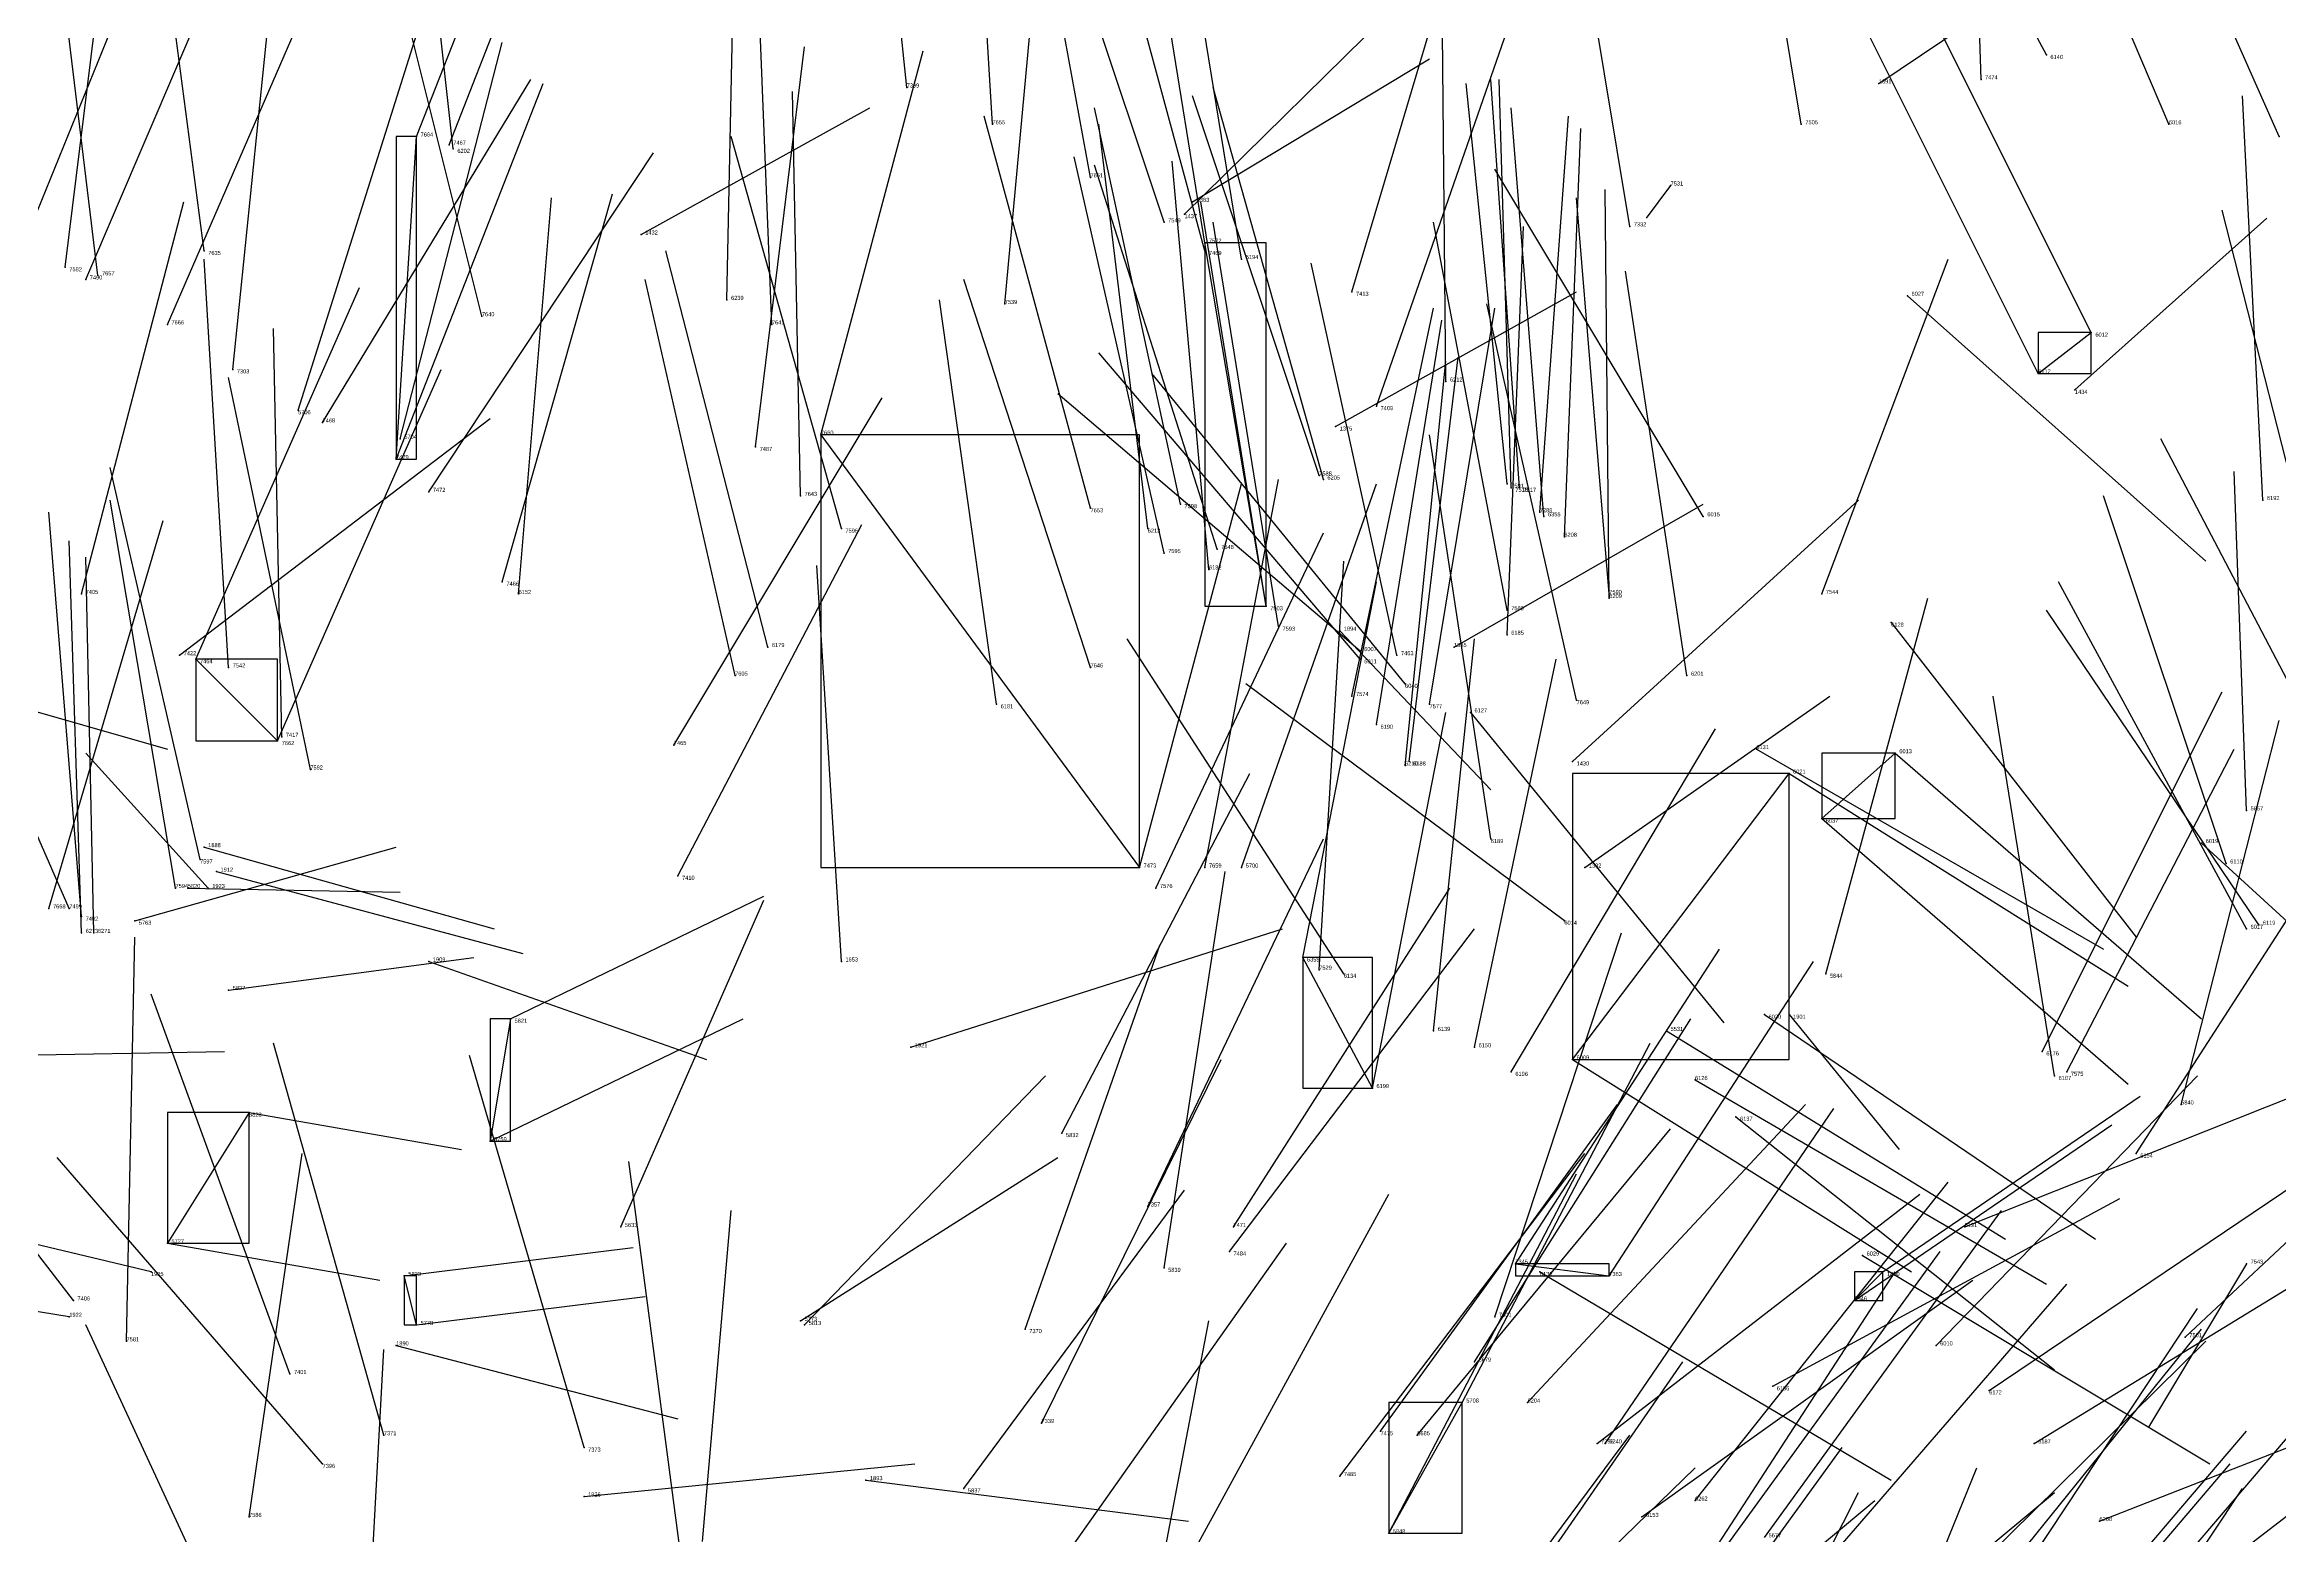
# Model space of a CAD drawing. Extents: x 59.1 to 70.8, y 600.3 to 605.1.
# Drawn here: x 66.306 to 66.853, y 604.519 to 604.883 of the extents above; entities that cross this region are included whole.
import ezdxf

# ---------------------------------------------------------------- set-up
doc = ezdxf.new("R2010")
doc.units = 0
for name, color, linetype in [('Clients', 3, 'CONTINUOUS'), ('Facilities', 3, 'CONTINUOUS'), ('Facilities_lines', 3, 'CONTINUOUS'), ('Min_max_boxes', 1, 'CONTINUOUS'), ('Normals', 1, 'CONTINUOUS'), ('Source_points', 5, 'CONTINUOUS'), ('Text', 3, 'CONTINUOUS')]:
    doc.layers.add(name, color=color, linetype=linetype)

msp = doc.modelspace()

# ---------------------------------------------------------------- linework, layer by layer
at = {"layer": 'Clients', "color": 5}
for p in [(66.397, 604.861, 459.694), (66.59, 604.835, 458.478), (66.807, 604.813, 457.676), (66.363, 604.713, 459.642), (66.733, 604.705, 457.818), (66.741, 604.694, 457.889), (66.574, 604.682, 459.552), (66.614, 604.66, 457.09), (66.415, 604.615, 453.654), (66.336, 604.59, 453.738), (66.394, 604.582, 453.677), (66.689, 604.582, 461.956), (66.749, 604.576, 451.468), (66.653, 604.551, 453.489)]:
    msp.add_point(p, dxfattribs=at)
at = {"layer": 'Facilities', "color": 3}
for p in [(66.796, 604.881, 457.869), (66.517, 604.873, 460.663), (66.755, 604.874, 451.368), (66.78, 604.875, 459.036), (66.538, 604.864, 459.348), (66.736, 604.864, 458.919), (66.826, 604.864, 457.723), (66.405, 604.859, 459.615), (66.406, 604.858, 457.294), (66.853, 604.861, 457.683), (66.562, 604.851, 459.279), (66.587, 604.845, 451.463), (66.704, 604.849, 462.872), (66.58, 604.84, 458.878), (66.585, 604.842, 451.929), (66.452, 604.837, 451.532), (66.694, 604.839, 458.846), (66.311, 604.829, 462.297), (66.345, 604.833, 459.241), (66.59, 604.833, 459.048), (66.599, 604.831, 458.405), (66.316, 604.826, 459.851), (66.319, 604.827, 459.291), (66.626, 604.823, 460.327), (66.473, 604.821, 457.242), (66.541, 604.82, 462.613), (66.762, 604.822, 457.715), (66.336, 604.815, 459.778), (66.413, 604.817, 459.184), (66.484, 604.815, 459.408), (66.352, 604.804, 462.236), (66.794, 604.803, 457.647), (66.649, 604.801, 458.264), (66.803, 604.799, 451.655), (66.368, 604.794, 454.275), (66.374, 604.791, 459.864), (66.632, 604.795, 460.306), (66.393, 604.787, 454.329), (66.48, 604.785, 459.526), (66.496, 604.788, 459.514), (66.622, 604.79, 451.461), (66.392, 604.782, 459.669), (66.4, 604.774, 459.815), (66.618, 604.778, 458.905), (66.619, 604.777, 458.116), (66.664, 604.776, 458.729), (66.665, 604.775, 458.583), (66.667, 604.775, 458.509), (66.491, 604.773, 459.445), (66.562, 604.77, 459.117), (66.584, 604.771, 458.677), (66.672, 604.769, 458.801), (66.849, 604.772, 458.069), (66.501, 604.765, 458.696), (66.576, 604.765, 458.395), (66.673, 604.768, 458.431), (66.678, 604.763, 458.354), (66.712, 604.768, 457.969), (66.58, 604.759, 458.56), (66.593, 604.76, 459.042), (66.418, 604.752, 459.579), (66.591, 604.755, 458.161), (66.315, 604.749, 460.109), (66.422, 604.749, 457.437), (66.689, 604.749, 458.859), (66.689, 604.748, 458.277), (66.741, 604.749, 462.588), (66.605, 604.746, 458.482), (66.608, 604.741, 458.517), (66.664, 604.745, 458.933), (66.758, 604.742, 457.59), (66.483, 604.736, 458.303), (66.623, 604.74, 449.195), (66.651, 604.736, 451.434), (66.664, 604.739, 458.343), (66.339, 604.734, 460.038), (66.343, 604.733, 459.71), (66.351, 604.731, 462.609), (66.562, 604.731, 459.134), (66.628, 604.735, 457.861), (66.628, 604.733, 457.941), (66.637, 604.734, 459.031), (66.475, 604.729, 458.755), (66.639, 604.727, 457.784), (66.708, 604.729, 458.123), (66.539, 604.722, 458.237), (66.626, 604.724, 462.088), (66.645, 604.722, 462.101), (66.655, 604.72, 457.711), (66.681, 604.723, 459.095), (66.364, 604.714, 460.099), (66.632, 604.717, 458.359), (66.46, 604.712, 459.964), (66.725, 604.711, 457.749), (66.759, 604.71, 457.887), (66.371, 604.706, 458.818), (66.639, 604.707, 458.282), (66.64, 604.708, 458.428), (66.68, 604.708, 451.801), (66.845, 604.696, 453.917), (66.345, 604.687, 449.159), (66.66, 604.689, 458.127), (66.834, 604.688, 457.68), (66.344, 604.684, 458.795), (66.348, 604.681, 449.1), (66.59, 604.682, 459.481), (66.599, 604.682, 454.266), (66.683, 604.682, 451.444), (66.84, 604.683, 457.536), (66.338, 604.677, 458.861), (66.341, 604.677, 453.759), (66.346, 604.677, 448.195), (66.461, 604.68, 460.021), (66.578, 604.677, 462.013), (66.307, 604.672, 459.765), (66.312, 604.672, 458.469), (66.315, 604.67, 460.174), (66.315, 604.666, 456.922), (66.318, 604.666, 456.967), (66.328, 604.669, 453.675), (66.678, 604.669, 457.972), (66.845, 604.667, 457.74), (66.848, 604.668, 457.679), (66.4, 604.659, 449.152), (66.501, 604.659, 452.804), (66.618, 604.657, 458.526), (66.624, 604.656, 457.645), (66.742, 604.656, 453.908), (66.351, 604.652, 453.709), (66.42, 604.645, 453.645), (66.727, 604.646, 457.916), (66.733, 604.646, 449.17), (66.518, 604.638, 448.551), (66.646, 604.642, 457.417), (66.656, 604.638, 457.341), (66.703, 604.642, 457.814), (66.795, 604.637, 457.285), (66.665, 604.632, 457.268), (66.68, 604.635, 457.84), (66.801, 604.632, 462.238), (66.631, 604.628, 457.097), (66.71, 604.63, 457.738), (66.798, 604.631, 457.57), (66.356, 604.622, 453.755), (66.72, 604.621, 457.662), (66.829, 604.624, 453.914), (66.555, 604.617, 453.558), (66.818, 604.612, 457.49), (66.576, 604.599, 461.682), (66.447, 604.594, 454.865), (66.597, 604.594, 459.907), (66.776, 604.594, 457.102), (66.596, 604.588, 459.752), (66.332, 604.583, 448.226), (66.58, 604.584, 453.554), (66.666, 604.585, 461.951), (66.672, 604.583, 457.607), (66.751, 604.587, 457.504), (66.756, 604.583, 451.469), (66.845, 604.585, 462.682), (66.312, 604.572, 448.299), (66.313, 604.576, 460.499), (66.661, 604.572, 458.521), (66.326, 604.566, 462.292), (66.397, 604.57, 453.675), (66.491, 604.571, 453.6), (66.492, 604.57, 453.663), (66.546, 604.569, 461.425), (66.83, 604.567, 458.952), (66.392, 604.565, 449.162), (66.656, 604.561, 453.437), (66.769, 604.565, 457.425), (66.366, 604.558, 460.969), (66.729, 604.555, 457.484), (66.669, 604.551, 457.04), (66.782, 604.554, 457.277), (66.55, 604.546, 461.582), (66.633, 604.544, 459.668), (66.389, 604.543, 461.068), (66.438, 604.54, 461.022), (66.642, 604.543, 453.403), (66.686, 604.541, 458.563), (66.688, 604.541, 456.89), (66.793, 604.541, 457.129), (66.374, 604.536, 460.773), (66.623, 604.533, 459.743), (66.438, 604.528, 448.378), (66.507, 604.532, 449.052), (66.531, 604.53, 453.653), (66.356, 604.523, 462.271), (66.697, 604.523, 457.297), (66.71, 604.527, 456.821), (66.635, 604.519, 453.513), (66.809, 604.522, 456.977)]:
    msp.add_point(p, dxfattribs=at)
at = {"layer": 'Facilities_lines', "color": 3}
for p, q in [((66.392, 604.782, 459.669), (66.397, 604.861, 459.694)), ((66.605, 604.746, 458.482), (66.59, 604.835, 458.478)), ((66.794, 604.803, 457.647), (66.807, 604.813, 457.676)), ((66.496, 604.788, 459.514), (66.574, 604.682, 459.552)), ((66.343, 604.733, 459.71), (66.363, 604.713, 459.642)), ((66.759, 604.71, 457.887), (66.741, 604.694, 457.889)), ((66.68, 604.635, 457.84), (66.733, 604.705, 457.818)), ((66.631, 604.628, 457.097), (66.614, 604.66, 457.09)), ((66.42, 604.645, 453.645), (66.415, 604.615, 453.654)), ((66.356, 604.622, 453.755), (66.336, 604.59, 453.738)), ((66.666, 604.585, 461.951), (66.689, 604.582, 461.956)), ((66.756, 604.583, 451.469), (66.749, 604.576, 451.468)), ((66.397, 604.57, 453.675), (66.394, 604.582, 453.677)), ((66.635, 604.519, 453.513), (66.653, 604.551, 453.489))]:
    msp.add_line(p, q, dxfattribs=at)
at = {"layer": 'Min_max_boxes', "color": 1}
for p, q in [((66.397, 604.861, 459.669), (66.392, 604.861, 459.669)), ((66.392, 604.861, 459.669), (66.392, 604.782, 459.669)), ((66.397, 604.861, 459.694), (66.392, 604.861, 459.694)), ((66.392, 604.861, 459.694), (66.392, 604.782, 459.694)), ((66.392, 604.861, 459.669), (66.392, 604.861, 459.694)), ((66.397, 604.782, 459.669), (66.397, 604.861, 459.669)), ((66.397, 604.782, 459.694), (66.397, 604.861, 459.694)), ((66.397, 604.861, 459.669), (66.397, 604.861, 459.694)), ((66.605, 604.835, 458.478), (66.59, 604.835, 458.478)), ((66.59, 604.835, 458.478), (66.59, 604.746, 458.478)), ((66.605, 604.835, 458.482), (66.59, 604.835, 458.482)), ((66.59, 604.835, 458.482), (66.59, 604.746, 458.482)), ((66.59, 604.835, 458.478), (66.59, 604.835, 458.482)), ((66.605, 604.746, 458.478), (66.605, 604.835, 458.478)), ((66.605, 604.746, 458.482), (66.605, 604.835, 458.482)), ((66.605, 604.835, 458.478), (66.605, 604.835, 458.482)), ((66.807, 604.813, 457.647), (66.794, 604.813, 457.647)), ((66.794, 604.813, 457.647), (66.794, 604.803, 457.647)), ((66.807, 604.813, 457.676), (66.794, 604.813, 457.676)), ((66.794, 604.813, 457.676), (66.794, 604.803, 457.676)), ((66.794, 604.813, 457.647), (66.794, 604.813, 457.676)), ((66.807, 604.803, 457.647), (66.807, 604.813, 457.647)), ((66.807, 604.803, 457.676), (66.807, 604.813, 457.676)), ((66.807, 604.813, 457.647), (66.807, 604.813, 457.676)), ((66.794, 604.803, 457.647), (66.807, 604.803, 457.647)), ((66.794, 604.803, 457.676), (66.807, 604.803, 457.676)), ((66.794, 604.803, 457.647), (66.794, 604.803, 457.676)), ((66.807, 604.803, 457.647), (66.807, 604.803, 457.676)), ((66.574, 604.788, 459.514), (66.496, 604.788, 459.514)), ((66.496, 604.788, 459.514), (66.496, 604.682, 459.514)), ((66.574, 604.788, 459.552), (66.496, 604.788, 459.552)), ((66.496, 604.788, 459.552), (66.496, 604.682, 459.552)), ((66.496, 604.788, 459.514), (66.496, 604.788, 459.552)), ((66.574, 604.682, 459.514), (66.574, 604.788, 459.514)), ((66.574, 604.682, 459.552), (66.574, 604.788, 459.552)), ((66.574, 604.788, 459.514), (66.574, 604.788, 459.552)), ((66.392, 604.782, 459.669), (66.397, 604.782, 459.669)), ((66.392, 604.782, 459.694), (66.397, 604.782, 459.694)), ((66.392, 604.782, 459.669), (66.392, 604.782, 459.694)), ((66.397, 604.782, 459.669), (66.397, 604.782, 459.694)), ((66.59, 604.746, 458.478), (66.605, 604.746, 458.478)), ((66.59, 604.746, 458.482), (66.605, 604.746, 458.482)), ((66.59, 604.746, 458.478), (66.59, 604.746, 458.482)), ((66.605, 604.746, 458.478), (66.605, 604.746, 458.482)), ((66.363, 604.733, 459.642), (66.343, 604.733, 459.642)), ((66.343, 604.733, 459.642), (66.343, 604.713, 459.642)), ((66.363, 604.733, 459.71), (66.343, 604.733, 459.71)), ((66.343, 604.733, 459.71), (66.343, 604.713, 459.71)), ((66.343, 604.733, 459.642), (66.343, 604.733, 459.71)), ((66.363, 604.713, 459.642), (66.363, 604.733, 459.642)), ((66.363, 604.713, 459.71), (66.363, 604.733, 459.71)), ((66.363, 604.733, 459.642), (66.363, 604.733, 459.71)), ((66.343, 604.713, 459.642), (66.363, 604.713, 459.642)), ((66.343, 604.713, 459.71), (66.363, 604.713, 459.71)), ((66.343, 604.713, 459.642), (66.343, 604.713, 459.71)), ((66.363, 604.713, 459.642), (66.363, 604.713, 459.71)), ((66.759, 604.71, 457.887), (66.741, 604.71, 457.887)), ((66.741, 604.71, 457.887), (66.741, 604.694, 457.887)), ((66.759, 604.71, 457.889), (66.741, 604.71, 457.889)), ((66.741, 604.71, 457.889), (66.741, 604.694, 457.889)), ((66.741, 604.71, 457.887), (66.741, 604.71, 457.889)), ((66.759, 604.694, 457.887), (66.759, 604.71, 457.887)), ((66.759, 604.694, 457.889), (66.759, 604.71, 457.889)), ((66.759, 604.71, 457.887), (66.759, 604.71, 457.889)), ((66.733, 604.705, 457.818), (66.68, 604.705, 457.818)), ((66.68, 604.705, 457.818), (66.68, 604.635, 457.818)), ((66.733, 604.705, 457.84), (66.68, 604.705, 457.84)), ((66.68, 604.705, 457.84), (66.68, 604.635, 457.84)), ((66.68, 604.705, 457.818), (66.68, 604.705, 457.84)), ((66.733, 604.635, 457.818), (66.733, 604.705, 457.818)), ((66.733, 604.635, 457.84), (66.733, 604.705, 457.84)), ((66.733, 604.705, 457.818), (66.733, 604.705, 457.84)), ((66.741, 604.694, 457.887), (66.759, 604.694, 457.887)), ((66.741, 604.694, 457.889), (66.759, 604.694, 457.889)), ((66.741, 604.694, 457.887), (66.741, 604.694, 457.889)), ((66.759, 604.694, 457.887), (66.759, 604.694, 457.889)), ((66.496, 604.682, 459.514), (66.574, 604.682, 459.514)), ((66.496, 604.682, 459.552), (66.574, 604.682, 459.552)), ((66.496, 604.682, 459.514), (66.496, 604.682, 459.552)), ((66.574, 604.682, 459.514), (66.574, 604.682, 459.552)), ((66.631, 604.66, 457.09), (66.614, 604.66, 457.09)), ((66.614, 604.66, 457.09), (66.614, 604.628, 457.09)), ((66.631, 604.66, 457.097), (66.614, 604.66, 457.097)), ((66.614, 604.66, 457.097), (66.614, 604.628, 457.097)), ((66.614, 604.66, 457.09), (66.614, 604.66, 457.097)), ((66.631, 604.628, 457.09), (66.631, 604.66, 457.09)), ((66.631, 604.628, 457.097), (66.631, 604.66, 457.097)), ((66.631, 604.66, 457.09), (66.631, 604.66, 457.097)), ((66.42, 604.645, 453.645), (66.415, 604.645, 453.645)), ((66.415, 604.645, 453.645), (66.415, 604.615, 453.645)), ((66.42, 604.645, 453.654), (66.415, 604.645, 453.654)), ((66.415, 604.645, 453.654), (66.415, 604.615, 453.654)), ((66.415, 604.645, 453.645), (66.415, 604.645, 453.654)), ((66.42, 604.615, 453.645), (66.42, 604.645, 453.645)), ((66.42, 604.615, 453.654), (66.42, 604.645, 453.654)), ((66.42, 604.645, 453.645), (66.42, 604.645, 453.654)), ((66.68, 604.635, 457.818), (66.733, 604.635, 457.818)), ((66.68, 604.635, 457.84), (66.733, 604.635, 457.84)), ((66.68, 604.635, 457.818), (66.68, 604.635, 457.84)), ((66.733, 604.635, 457.818), (66.733, 604.635, 457.84)), ((66.614, 604.628, 457.09), (66.631, 604.628, 457.09)), ((66.614, 604.628, 457.097), (66.631, 604.628, 457.097)), ((66.614, 604.628, 457.09), (66.614, 604.628, 457.097)), ((66.631, 604.628, 457.09), (66.631, 604.628, 457.097)), ((66.356, 604.622, 453.738), (66.336, 604.622, 453.738)), ((66.336, 604.622, 453.738), (66.336, 604.59, 453.738)), ((66.356, 604.622, 453.755), (66.336, 604.622, 453.755)), ((66.336, 604.622, 453.755), (66.336, 604.59, 453.755)), ((66.336, 604.622, 453.738), (66.336, 604.622, 453.755)), ((66.356, 604.59, 453.738), (66.356, 604.622, 453.738)), ((66.356, 604.59, 453.755), (66.356, 604.622, 453.755)), ((66.356, 604.622, 453.738), (66.356, 604.622, 453.755)), ((66.415, 604.615, 453.645), (66.42, 604.615, 453.645)), ((66.415, 604.615, 453.654), (66.42, 604.615, 453.654)), ((66.415, 604.615, 453.645), (66.415, 604.615, 453.654)), ((66.42, 604.615, 453.645), (66.42, 604.615, 453.654)), ((66.336, 604.59, 453.738), (66.356, 604.59, 453.738)), ((66.336, 604.59, 453.755), (66.356, 604.59, 453.755)), ((66.336, 604.59, 453.738), (66.336, 604.59, 453.755)), ((66.356, 604.59, 453.738), (66.356, 604.59, 453.755)), ((66.689, 604.585, 461.951), (66.666, 604.585, 461.951)), ((66.666, 604.585, 461.951), (66.666, 604.582, 461.951)), ((66.689, 604.585, 461.956), (66.666, 604.585, 461.956)), ((66.666, 604.585, 461.956), (66.666, 604.582, 461.956)), ((66.666, 604.585, 461.951), (66.666, 604.585, 461.956)), ((66.689, 604.582, 461.951), (66.689, 604.585, 461.951)), ((66.689, 604.582, 461.956), (66.689, 604.585, 461.956)), ((66.689, 604.585, 461.951), (66.689, 604.585, 461.956)), ((66.756, 604.583, 451.468), (66.749, 604.583, 451.468)), ((66.749, 604.583, 451.468), (66.749, 604.576, 451.468)), ((66.756, 604.583, 451.469), (66.749, 604.583, 451.469)), ((66.749, 604.583, 451.469), (66.749, 604.576, 451.469)), ((66.749, 604.583, 451.468), (66.749, 604.583, 451.469)), ((66.756, 604.576, 451.468), (66.756, 604.583, 451.468)), ((66.756, 604.576, 451.469), (66.756, 604.583, 451.469)), ((66.756, 604.583, 451.468), (66.756, 604.583, 451.469)), ((66.397, 604.582, 453.675), (66.394, 604.582, 453.675)), ((66.394, 604.582, 453.675), (66.394, 604.57, 453.675)), ((66.397, 604.582, 453.677), (66.394, 604.582, 453.677)), ((66.394, 604.582, 453.677), (66.394, 604.57, 453.677)), ((66.394, 604.582, 453.675), (66.394, 604.582, 453.677)), ((66.397, 604.57, 453.675), (66.397, 604.582, 453.675)), ((66.397, 604.57, 453.677), (66.397, 604.582, 453.677)), ((66.397, 604.582, 453.675), (66.397, 604.582, 453.677)), ((66.666, 604.582, 461.951), (66.689, 604.582, 461.951)), ((66.666, 604.582, 461.956), (66.689, 604.582, 461.956)), ((66.666, 604.582, 461.951), (66.666, 604.582, 461.956)), ((66.689, 604.582, 461.951), (66.689, 604.582, 461.956)), ((66.749, 604.576, 451.468), (66.756, 604.576, 451.468)), ((66.749, 604.576, 451.469), (66.756, 604.576, 451.469)), ((66.749, 604.576, 451.468), (66.749, 604.576, 451.469)), ((66.756, 604.576, 451.468), (66.756, 604.576, 451.469)), ((66.394, 604.57, 453.675), (66.397, 604.57, 453.675)), ((66.394, 604.57, 453.677), (66.397, 604.57, 453.677)), ((66.394, 604.57, 453.675), (66.394, 604.57, 453.677)), ((66.397, 604.57, 453.675), (66.397, 604.57, 453.677)), ((66.653, 604.551, 453.489), (66.635, 604.551, 453.489)), ((66.635, 604.551, 453.489), (66.635, 604.519, 453.489)), ((66.653, 604.551, 453.513), (66.635, 604.551, 453.513)), ((66.635, 604.551, 453.513), (66.635, 604.519, 453.513)), ((66.635, 604.551, 453.489), (66.635, 604.551, 453.513)), ((66.653, 604.519, 453.489), (66.653, 604.551, 453.489)), ((66.653, 604.519, 453.513), (66.653, 604.551, 453.513)), ((66.653, 604.551, 453.489), (66.653, 604.551, 453.513)), ((66.635, 604.519, 453.489), (66.653, 604.519, 453.489)), ((66.635, 604.519, 453.513), (66.653, 604.519, 453.513)), ((66.635, 604.519, 453.489), (66.635, 604.519, 453.513)), ((66.653, 604.519, 453.489), (66.653, 604.519, 453.513))]:
    msp.add_line(p, q, dxfattribs=at)
at = {"layer": 'Normals', "color": 1}
for p, q in [((66.517, 604.873, 460.663), (66.507, 604.972, 460.67)), ((66.78, 604.875, 459.036), (66.777, 604.974, 459.023)), ((66.796, 604.881, 457.869), (66.749, 604.969, 457.862)), ((66.538, 604.864, 459.348), (66.532, 604.963, 459.362)), ((66.736, 604.864, 458.919), (66.72, 604.961, 458.899)), ((66.406, 604.858, 457.294), (66.395, 604.957, 457.291)), ((66.397, 604.861, 459.694), (66.433, 604.953, 459.711)), ((66.405, 604.859, 459.615), (66.441, 604.951, 459.631)), ((66.562, 604.851, 459.279), (66.544, 604.949, 459.277)), ((66.826, 604.864, 457.723), (66.788, 604.953, 457.698)), ((66.853, 604.861, 457.683), (66.814, 604.949, 457.655)), ((66.58, 604.84, 458.878), (66.549, 604.933, 458.859)), ((66.59, 604.835, 458.478), (66.574, 604.934, 458.473)), ((66.694, 604.839, 458.846), (66.678, 604.936, 458.826)), ((66.345, 604.833, 459.241), (66.332, 604.932, 459.234)), ((66.59, 604.833, 459.048), (66.564, 604.929, 459.034)), ((66.599, 604.831, 458.405), (66.583, 604.929, 458.397)), ((66.301, 604.835, 459.926), (66.338, 604.926, 459.944)), ((66.319, 604.827, 459.291), (66.307, 604.926, 459.286)), ((66.311, 604.829, 462.297), (66.323, 604.926, 462.277)), ((66.316, 604.826, 459.851), (66.355, 604.917, 459.863)), ((66.473, 604.821, 457.242), (66.475, 604.92, 457.228)), ((66.541, 604.82, 462.613), (66.55, 604.917, 462.589)), ((66.626, 604.823, 460.327), (66.654, 604.917, 460.309)), ((66.413, 604.817, 459.184), (66.389, 604.913, 459.173)), ((66.484, 604.815, 459.408), (66.48, 604.914, 459.422)), ((66.755, 604.874, 451.368), (66.81, 604.911, 451.443)), ((66.336, 604.815, 459.778), (66.376, 604.907, 459.784)), ((66.352, 604.804, 462.236), (66.362, 604.902, 462.221)), ((66.585, 604.842, 451.929), (66.646, 604.902, 451.981)), ((66.649, 604.801, 458.264), (66.648, 604.901, 458.267)), ((66.807, 604.813, 457.676), (66.764, 604.899, 457.65)), ((66.368, 604.794, 454.275), (66.398, 604.889, 454.284)), ((66.794, 604.803, 457.647), (66.751, 604.889, 457.621)), ((66.393, 604.787, 454.329), (66.418, 604.884, 454.334)), ((66.632, 604.795, 460.306), (66.664, 604.887, 460.282)), ((66.48, 604.785, 459.526), (66.492, 604.883, 459.542)), ((66.496, 604.788, 459.514), (66.521, 604.882, 459.536)), ((66.587, 604.845, 451.463), (66.645, 604.88, 451.537)), ((66.374, 604.791, 459.864), (66.425, 604.875, 459.884)), ((66.392, 604.782, 459.669), (66.428, 604.874, 459.686)), ((66.619, 604.777, 458.116), (66.592, 604.873, 458.112)), ((66.664, 604.776, 458.729), (66.654, 604.874, 458.715)), ((66.667, 604.775, 458.509), (66.66, 604.875, 458.506)), ((66.665, 604.775, 458.583), (66.662, 604.875, 458.575)), ((66.452, 604.837, 451.532), (66.508, 604.868, 451.609)), ((66.491, 604.773, 459.445), (66.489, 604.872, 459.46)), ((66.584, 604.771, 458.677), (66.563, 604.868, 458.67)), ((66.618, 604.778, 458.905), (66.587, 604.871, 458.884)), ((66.673, 604.768, 458.431), (66.665, 604.868, 458.428)), ((66.849, 604.772, 458.069), (66.844, 604.871, 458.079)), ((66.562, 604.77, 459.117), (66.536, 604.866, 459.106)), ((66.576, 604.765, 458.395), (66.564, 604.864, 458.392)), ((66.672, 604.769, 458.801), (66.679, 604.866, 458.779)), ((66.678, 604.763, 458.354), (66.682, 604.863, 458.358)), ((66.4, 604.774, 459.815), (66.455, 604.857, 459.826)), ((66.501, 604.765, 458.696), (66.474, 604.861, 458.686)), ((66.58, 604.759, 458.56), (66.558, 604.856, 458.552)), ((66.593, 604.76, 459.042), (66.563, 604.854, 459.027)), ((66.591, 604.755, 458.161), (66.582, 604.855, 458.164)), ((66.712, 604.768, 457.969), (66.661, 604.853, 457.961)), ((66.315, 604.749, 460.109), (66.34, 604.845, 460.123)), ((66.418, 604.752, 459.579), (66.445, 604.847, 459.591)), ((66.422, 604.749, 457.437), (66.43, 604.846, 457.414)), ((66.605, 604.746, 458.482), (66.589, 604.845, 458.477)), ((66.689, 604.749, 458.859), (66.681, 604.846, 458.835)), ((66.689, 604.748, 458.277), (66.688, 604.848, 458.278)), ((66.704, 604.849, 462.872), (66.698, 604.841, 462.971)), ((66.608, 604.741, 458.517), (66.592, 604.84, 458.514)), ((66.664, 604.745, 458.933), (66.646, 604.84, 458.906)), ((66.803, 604.799, 451.655), (66.85, 604.841, 451.732)), ((66.862, 604.753, 457.68), (66.839, 604.843, 457.643)), ((66.664, 604.739, 458.343), (66.668, 604.839, 458.345)), ((66.351, 604.731, 462.609), (66.345, 604.831, 462.61)), ((66.483, 604.736, 458.303), (66.458, 604.833, 458.297)), ((66.637, 604.734, 459.031), (66.616, 604.83, 459.011)), ((66.741, 604.749, 462.588), (66.772, 604.831, 462.54)), ((66.343, 604.733, 459.71), (66.383, 604.824, 459.717)), ((66.475, 604.729, 458.755), (66.453, 604.826, 458.742)), ((66.562, 604.731, 459.134), (66.531, 604.826, 459.124)), ((66.622, 604.79, 451.461), (66.681, 604.823, 451.535)), ((66.708, 604.729, 458.123), (66.693, 604.828, 458.123)), ((66.539, 604.722, 458.237), (66.525, 604.821, 458.236)), ((66.626, 604.724, 462.088), (66.646, 604.819, 462.063)), ((66.645, 604.722, 462.101), (66.661, 604.819, 462.082)), ((66.681, 604.723, 459.095), (66.659, 604.82, 459.082)), ((66.762, 604.822, 457.715), (66.835, 604.757, 457.735)), ((66.364, 604.714, 460.099), (66.362, 604.814, 460.104)), ((66.632, 604.717, 458.359), (66.648, 604.816, 458.366)), ((66.628, 604.733, 457.941), (66.564, 604.808, 457.925)), ((66.64, 604.708, 458.428), (66.652, 604.807, 458.432)), ((66.371, 604.706, 458.818), (66.351, 604.802, 458.798)), ((66.363, 604.713, 459.642), (66.403, 604.804, 459.649)), ((66.639, 604.727, 457.784), (66.577, 604.803, 457.766)), ((66.639, 604.707, 458.282), (66.649, 604.806, 458.287)), ((66.46, 604.712, 459.964), (66.511, 604.797, 459.98)), ((66.628, 604.735, 457.861), (66.554, 604.798, 457.838)), ((66.339, 604.734, 460.038), (66.415, 604.792, 460.066)), ((66.66, 604.689, 458.127), (66.645, 604.788, 458.128)), ((66.868, 604.703, 457.577), (66.824, 604.787, 457.546)), ((66.344, 604.684, 458.795), (66.322, 604.78, 458.775)), ((66.574, 604.682, 459.552), (66.599, 604.776, 459.574)), ((66.59, 604.682, 459.481), (66.608, 604.777, 459.505)), ((66.599, 604.682, 454.266), (66.632, 604.776, 454.257)), ((66.845, 604.696, 453.917), (66.842, 604.779, 453.861)), ((66.315, 604.67, 460.174), (66.307, 604.769, 460.18)), ((66.338, 604.677, 458.861), (66.322, 604.772, 458.836)), ((66.651, 604.736, 451.434), (66.712, 604.771, 451.505)), ((66.68, 604.708, 451.801), (66.75, 604.772, 451.833)), ((66.84, 604.683, 457.536), (66.81, 604.773, 457.503)), ((66.312, 604.672, 458.469), (66.272, 604.763, 458.456)), ((66.307, 604.672, 459.765), (66.335, 604.767, 459.777)), ((66.461, 604.68, 460.021), (66.506, 604.766, 460.047)), ((66.578, 604.677, 462.013), (66.619, 604.764, 461.986)), ((66.315, 604.666, 456.922), (66.312, 604.762, 456.893)), ((66.318, 604.666, 456.967), (66.316, 604.758, 456.929)), ((66.501, 604.659, 452.804), (66.495, 604.756, 452.781)), ((66.614, 604.66, 457.09), (66.632, 604.752, 457.054)), ((66.618, 604.657, 458.526), (66.624, 604.757, 458.526)), ((66.845, 604.667, 457.74), (66.799, 604.752, 457.715)), ((66.742, 604.656, 453.908), (66.767, 604.748, 453.879)), ((66.758, 604.742, 457.59), (66.818, 604.665, 457.612)), ((66.848, 604.668, 457.679), (66.796, 604.745, 457.641)), ((66.624, 604.656, 457.645), (66.571, 604.738, 457.625)), ((66.623, 604.74, 449.195), (66.66, 604.701, 449.279)), ((66.646, 604.642, 457.417), (66.656, 604.738, 457.392)), ((66.656, 604.638, 457.341), (66.676, 604.733, 457.318)), ((66.287, 604.725, 453.723), (66.336, 604.711, 453.809)), ((66.678, 604.669, 457.972), (66.6, 604.727, 457.95)), ((66.795, 604.637, 457.285), (66.839, 604.725, 457.265)), ((66.631, 604.628, 457.097), (66.649, 604.72, 457.061)), ((66.655, 604.72, 457.711), (66.717, 604.644, 457.729)), ((66.683, 604.682, 451.444), (66.743, 604.724, 451.512)), ((66.798, 604.631, 457.57), (66.783, 604.724, 457.535)), ((66.665, 604.632, 457.268), (66.715, 604.716, 457.245)), ((66.829, 604.624, 453.914), (66.853, 604.718, 453.89)), ((66.346, 604.677, 448.195), (66.316, 604.71, 448.284)), ((66.725, 604.711, 457.749), (66.81, 604.662, 457.769)), ((66.759, 604.71, 457.887), (66.834, 604.645, 457.9)), ((66.801, 604.632, 462.238), (66.842, 604.711, 462.193)), ((66.555, 604.617, 453.558), (66.601, 604.705, 453.571)), ((66.733, 604.705, 457.818), (66.816, 604.653, 457.839)), ((66.741, 604.694, 457.889), (66.816, 604.629, 457.902)), ((66.328, 604.669, 453.675), (66.392, 604.687, 453.75)), ((66.345, 604.687, 449.159), (66.416, 604.667, 449.226)), ((66.576, 604.599, 461.682), (66.619, 604.689, 461.683)), ((66.818, 604.612, 457.49), (66.867, 604.688, 457.447)), ((66.834, 604.688, 457.68), (66.906, 604.622, 457.703)), ((66.348, 604.681, 449.1), (66.423, 604.661, 449.163)), ((66.58, 604.584, 453.554), (66.595, 604.681, 453.536)), ((66.341, 604.677, 453.759), (66.393, 604.676, 453.844)), ((66.597, 604.594, 459.907), (66.65, 604.677, 459.924)), ((66.42, 604.645, 453.645), (66.482, 604.675, 453.717)), ((66.447, 604.594, 454.865), (66.482, 604.674, 454.816)), ((66.326, 604.566, 462.292), (66.328, 604.665, 462.276)), ((66.518, 604.638, 448.551), (66.609, 604.667, 448.522)), ((66.596, 604.588, 459.752), (66.656, 604.667, 459.764)), ((66.661, 604.572, 458.521), (66.692, 604.666, 458.53)), ((66.351, 604.652, 453.709), (66.411, 604.66, 453.789)), ((66.4, 604.659, 449.152), (66.468, 604.635, 449.222)), ((66.546, 604.569, 461.425), (66.579, 604.663, 461.431)), ((66.666, 604.585, 461.951), (66.716, 604.662, 461.912)), ((66.689, 604.582, 461.956), (66.739, 604.659, 461.917)), ((66.313, 604.576, 460.499), (66.252, 604.655, 460.509)), ((66.366, 604.558, 460.969), (66.332, 604.651, 460.955)), ((66.415, 604.615, 453.654), (66.477, 604.645, 453.726)), ((66.656, 604.561, 453.437), (66.709, 604.645, 453.45)), ((66.727, 604.646, 457.916), (66.808, 604.591, 457.938)), ((66.733, 604.646, 449.17), (66.76, 604.613, 449.26)), ((66.295, 604.636, 453.74), (66.35, 604.637, 453.823)), ((66.389, 604.543, 461.068), (66.362, 604.639, 461.062)), ((66.653, 604.551, 453.489), (66.699, 604.639, 453.494)), ((66.703, 604.642, 457.814), (66.786, 604.591, 457.836)), ((66.438, 604.54, 461.022), (66.41, 604.636, 461.018)), ((66.55, 604.546, 461.582), (66.594, 604.635, 461.59)), ((66.68, 604.635, 457.84), (66.763, 604.583, 457.861)), ((66.492, 604.57, 453.663), (66.551, 604.631, 453.716)), ((66.71, 604.63, 457.738), (66.796, 604.58, 457.751)), ((66.756, 604.583, 451.469), (66.819, 604.626, 451.534)), ((66.769, 604.565, 457.425), (66.833, 604.631, 457.387)), ((66.776, 604.594, 457.102), (66.869, 604.631, 457.1)), ((66.83, 604.567, 458.952), (66.895, 604.628, 458.906)), ((66.356, 604.622, 453.755), (66.408, 604.613, 453.84)), ((66.633, 604.544, 459.668), (66.691, 604.624, 459.684)), ((66.669, 604.551, 457.04), (66.737, 604.624, 457.037)), ((66.688, 604.541, 456.89), (66.744, 604.623, 456.876)), ((66.72, 604.621, 457.662), (66.798, 604.559, 457.675)), ((66.642, 604.543, 453.403), (66.704, 604.618, 453.427)), ((66.749, 604.576, 451.468), (66.812, 604.619, 451.533)), ((66.374, 604.536, 460.773), (66.309, 604.611, 460.787)), ((66.356, 604.523, 462.271), (66.369, 604.612, 462.227)), ((66.462, 604.511, 461.054), (66.449, 604.61, 461.047)), ((66.491, 604.571, 453.6), (66.554, 604.611, 453.666)), ((66.623, 604.533, 459.743), (66.683, 604.612, 459.756)), ((66.782, 604.554, 457.277), (66.865, 604.61, 457.274)), ((66.635, 604.519, 453.513), (66.681, 604.607, 453.518)), ((66.71, 604.527, 456.821), (66.772, 604.605, 456.815)), ((66.531, 604.53, 453.653), (66.585, 604.603, 453.696)), ((66.587, 604.514, 461.597), (66.635, 604.602, 461.599)), ((66.686, 604.541, 458.563), (66.765, 604.602, 458.568)), ((66.729, 604.555, 457.484), (66.814, 604.601, 457.459)), ((66.332, 604.583, 448.226), (66.282, 604.595, 448.312)), ((66.467, 604.517, 462.536), (66.474, 604.598, 462.478)), ((66.727, 604.518, 453.382), (66.785, 604.598, 453.398)), ((66.336, 604.59, 453.738), (66.388, 604.581, 453.823)), ((66.394, 604.582, 453.677), (66.45, 604.589, 453.759)), ((66.557, 604.515, 453.516), (66.61, 604.59, 453.556)), ((66.712, 604.508, 453.346), (66.77, 604.588, 453.362)), ((66.793, 604.541, 457.129), (66.878, 604.593, 457.123)), ((66.312, 604.572, 448.299), (66.244, 604.583, 448.372)), ((66.672, 604.583, 457.607), (66.758, 604.532, 457.61)), ((66.705, 604.5, 453.445), (66.759, 604.583, 453.46)), ((66.751, 604.587, 457.504), (66.836, 604.536, 457.52)), ((66.845, 604.585, 462.682), (66.821, 604.545, 462.77)), ((66.397, 604.57, 453.675), (66.453, 604.577, 453.757)), ((66.697, 604.523, 457.297), (66.778, 604.581, 457.287)), ((66.737, 604.506, 458.501), (66.801, 604.58, 458.523)), ((66.778, 604.491, 456.452), (66.833, 604.574, 456.453)), ((66.355, 604.486, 457.383), (66.316, 604.57, 457.42)), ((66.574, 604.482, 452.962), (66.591, 604.571, 452.92)), ((66.764, 604.496, 456.605), (66.835, 604.566, 456.609)), ((66.771, 604.491, 456.528), (66.834, 604.569, 456.531)), ((66.384, 604.472, 452.977), (66.389, 604.564, 452.939)), ((66.392, 604.565, 449.162), (66.461, 604.547, 449.232)), ((66.651, 604.48, 453.421), (66.707, 604.561, 453.438)), ((66.809, 604.522, 456.977), (66.901, 604.558, 456.963)), ((66.8, 604.478, 453.329), (66.864, 604.553, 453.345)), ((66.781, 604.469, 453.334), (66.845, 604.544, 453.35)), ((66.636, 604.465, 453.429), (66.694, 604.543, 453.451)), ((66.688, 604.46, 453.374), (66.746, 604.54, 453.39)), ((66.818, 604.495, 451.434), (66.878, 604.541, 451.499)), ((66.438, 604.528, 448.378), (66.519, 604.536, 448.32)), ((66.643, 604.47, 453.491), (66.71, 604.535, 453.527)), ((66.742, 604.444, 453.272), (66.779, 604.535, 453.255)), ((66.777, 604.461, 453.382), (66.841, 604.536, 453.398)), ((66.507, 604.532, 449.052), (66.586, 604.522, 449.113)), ((66.71, 604.45, 462.24), (66.75, 604.529, 462.193)), ((66.721, 604.465, 456.801), (66.798, 604.529, 456.8)), ((66.789, 604.447, 456.438), (66.844, 604.53, 456.439)), ((66.683, 604.468, 453.433), (66.754, 604.527, 453.471))]:
    msp.add_line(p, q, dxfattribs=at)
at = {"layer": 'Source_points', "color": 5}
for p in [(66.796, 604.881, 457.869), (66.517, 604.873, 460.663), (66.755, 604.874, 451.368), (66.78, 604.875, 459.036), (66.538, 604.864, 459.348), (66.736, 604.864, 458.919), (66.826, 604.864, 457.723), (66.397, 604.861, 459.694), (66.405, 604.859, 459.615), (66.406, 604.858, 457.294), (66.853, 604.861, 457.683), (66.562, 604.851, 459.279), (66.587, 604.845, 451.463), (66.704, 604.849, 462.872), (66.58, 604.84, 458.878), (66.585, 604.842, 451.929), (66.452, 604.837, 451.532), (66.59, 604.835, 458.478), (66.694, 604.839, 458.846), (66.311, 604.829, 462.297), (66.345, 604.833, 459.241), (66.59, 604.833, 459.048), (66.599, 604.831, 458.405), (66.316, 604.826, 459.851), (66.319, 604.827, 459.291), (66.626, 604.823, 460.327), (66.473, 604.821, 457.242), (66.541, 604.82, 462.613), (66.762, 604.822, 457.715), (66.336, 604.815, 459.778), (66.413, 604.817, 459.184), (66.484, 604.815, 459.408), (66.807, 604.813, 457.676), (66.352, 604.804, 462.236), (66.794, 604.803, 457.647), (66.649, 604.801, 458.264), (66.803, 604.799, 451.655), (66.368, 604.794, 454.275), (66.374, 604.791, 459.864), (66.632, 604.795, 460.306), (66.393, 604.787, 454.329), (66.48, 604.785, 459.526), (66.496, 604.788, 459.514), (66.622, 604.79, 451.461), (66.392, 604.782, 459.669), (66.4, 604.774, 459.815), (66.618, 604.778, 458.905), (66.619, 604.777, 458.116), (66.664, 604.776, 458.729), (66.665, 604.775, 458.583), (66.667, 604.775, 458.509), (66.491, 604.773, 459.445), (66.562, 604.77, 459.117), (66.584, 604.771, 458.677), (66.672, 604.769, 458.801), (66.849, 604.772, 458.069), (66.501, 604.765, 458.696), (66.576, 604.765, 458.395), (66.673, 604.768, 458.431), (66.678, 604.763, 458.354), (66.712, 604.768, 457.969), (66.58, 604.759, 458.56), (66.593, 604.76, 459.042), (66.418, 604.752, 459.579), (66.591, 604.755, 458.161), (66.315, 604.749, 460.109), (66.422, 604.749, 457.437), (66.689, 604.749, 458.859), (66.689, 604.748, 458.277), (66.741, 604.749, 462.588), (66.605, 604.746, 458.482), (66.608, 604.741, 458.517), (66.664, 604.745, 458.933), (66.758, 604.742, 457.59), (66.483, 604.736, 458.303), (66.623, 604.74, 449.195), (66.651, 604.736, 451.434), (66.664, 604.739, 458.343), (66.339, 604.734, 460.038), (66.343, 604.733, 459.71), (66.351, 604.731, 462.609), (66.562, 604.731, 459.134), (66.628, 604.735, 457.861), (66.628, 604.733, 457.941), (66.637, 604.734, 459.031), (66.475, 604.729, 458.755), (66.639, 604.727, 457.784), (66.708, 604.729, 458.123), (66.539, 604.722, 458.237), (66.626, 604.724, 462.088), (66.645, 604.722, 462.101), (66.655, 604.72, 457.711), (66.681, 604.723, 459.095), (66.364, 604.714, 460.099), (66.632, 604.717, 458.359), (66.363, 604.713, 459.642), (66.46, 604.712, 459.964), (66.725, 604.711, 457.749), (66.759, 604.71, 457.887), (66.371, 604.706, 458.818), (66.639, 604.707, 458.282), (66.64, 604.708, 458.428), (66.68, 604.708, 451.801), (66.733, 604.705, 457.818), (66.741, 604.694, 457.889), (66.845, 604.696, 453.917), (66.345, 604.687, 449.159), (66.66, 604.689, 458.127), (66.834, 604.688, 457.68), (66.344, 604.684, 458.795), (66.348, 604.681, 449.1), (66.574, 604.682, 459.552), (66.59, 604.682, 459.481), (66.599, 604.682, 454.266), (66.683, 604.682, 451.444), (66.84, 604.683, 457.536), (66.338, 604.677, 458.861), (66.341, 604.677, 453.759), (66.346, 604.677, 448.195), (66.461, 604.68, 460.021), (66.578, 604.677, 462.013), (66.307, 604.672, 459.765), (66.312, 604.672, 458.469), (66.315, 604.67, 460.174), (66.315, 604.666, 456.922), (66.318, 604.666, 456.967), (66.328, 604.669, 453.675), (66.678, 604.669, 457.972), (66.845, 604.667, 457.74), (66.848, 604.668, 457.679), (66.4, 604.659, 449.152), (66.501, 604.659, 452.804), (66.614, 604.66, 457.09), (66.618, 604.657, 458.526), (66.624, 604.656, 457.645), (66.742, 604.656, 453.908), (66.351, 604.652, 453.709), (66.42, 604.645, 453.645), (66.727, 604.646, 457.916), (66.733, 604.646, 449.17), (66.518, 604.638, 448.551), (66.646, 604.642, 457.417), (66.656, 604.638, 457.341), (66.703, 604.642, 457.814), (66.795, 604.637, 457.285), (66.665, 604.632, 457.268), (66.68, 604.635, 457.84), (66.801, 604.632, 462.238), (66.631, 604.628, 457.097), (66.71, 604.63, 457.738), (66.798, 604.631, 457.57), (66.356, 604.622, 453.755), (66.72, 604.621, 457.662), (66.829, 604.624, 453.914), (66.555, 604.617, 453.558), (66.415, 604.615, 453.654), (66.818, 604.612, 457.49), (66.576, 604.599, 461.682), (66.447, 604.594, 454.865), (66.597, 604.594, 459.907), (66.776, 604.594, 457.102), (66.336, 604.59, 453.738), (66.596, 604.588, 459.752), (66.332, 604.583, 448.226), (66.58, 604.584, 453.554), (66.666, 604.585, 461.951), (66.672, 604.583, 457.607), (66.751, 604.587, 457.504), (66.756, 604.583, 451.469), (66.845, 604.585, 462.682), (66.394, 604.582, 453.677), (66.689, 604.582, 461.956), (66.312, 604.572, 448.299), (66.313, 604.576, 460.499), (66.661, 604.572, 458.521), (66.749, 604.576, 451.468), (66.326, 604.566, 462.292), (66.397, 604.57, 453.675), (66.491, 604.571, 453.6), (66.492, 604.57, 453.663), (66.546, 604.569, 461.425), (66.83, 604.567, 458.952), (66.392, 604.565, 449.162), (66.656, 604.561, 453.437), (66.769, 604.565, 457.425), (66.366, 604.558, 460.969), (66.729, 604.555, 457.484), (66.653, 604.551, 453.489), (66.669, 604.551, 457.04), (66.782, 604.554, 457.277), (66.55, 604.546, 461.582), (66.633, 604.544, 459.668), (66.389, 604.543, 461.068), (66.438, 604.54, 461.022), (66.642, 604.543, 453.403), (66.686, 604.541, 458.563), (66.688, 604.541, 456.89), (66.793, 604.541, 457.129), (66.374, 604.536, 460.773), (66.623, 604.533, 459.743), (66.438, 604.528, 448.378), (66.507, 604.532, 449.052), (66.531, 604.53, 453.653), (66.356, 604.523, 462.271), (66.697, 604.523, 457.297), (66.71, 604.527, 456.821), (66.635, 604.519, 453.513), (66.809, 604.522, 456.977)]:
    msp.add_point(p, dxfattribs=at)

# ---------------------------------------------------------------- texts
at = {"layer": 'Text', "color": 3}
for s, p in [('6140', (66.797, 604.88, 457.869)), ('7399', (66.517, 604.873, 460.663)), ('1391', (66.755, 604.874, 451.368)), ('7474', (66.781, 604.875, 459.036)), ('7664', (66.398, 604.861, 459.694)), ('7655', (66.538, 604.864, 459.348)), ('7505', (66.737, 604.864, 458.919)), ('6016', (66.826, 604.864, 457.723)), ('7467', (66.406, 604.859, 459.615)), ('6202', (66.407, 604.857, 457.294)), ('7661', (66.562, 604.851, 459.279)), ('1383', (66.588, 604.845, 451.463)), ('7531', (66.704, 604.849, 462.872)), ('7549', (66.581, 604.84, 458.878)), ('1437', (66.585, 604.841, 451.929)), ('7332', (66.695, 604.839, 458.846)), ('1432', (66.453, 604.837, 451.532)), ('7502', (66.591, 604.835, 458.478)), ('7582', (66.312, 604.828, 462.297)), ('7635', (66.346, 604.832, 459.241)), ('7469', (66.591, 604.832, 459.048)), ('6194', (66.6, 604.831, 458.405)), ('7490', (66.317, 604.826, 459.851)), ('7657', (66.32, 604.827, 459.291)), ('7413', (66.627, 604.822, 460.327)), ('6027', (66.763, 604.822, 457.715)), ('7640', (66.413, 604.817, 459.184)), ('6239', (66.474, 604.821, 457.242)), ('7539', (66.541, 604.82, 462.613)), ('7666', (66.337, 604.815, 459.778)), ('7641', (66.484, 604.815, 459.408)), ('6012', (66.808, 604.812, 457.676)), ('7303', (66.353, 604.803, 462.236)), ('6212', (66.65, 604.801, 458.264)), ('6112', (66.794, 604.803, 457.647)), ('1434', (66.803, 604.798, 451.655)), ('5706', (66.368, 604.793, 454.275)), ('7468', (66.374, 604.791, 459.864)), ('7409', (66.633, 604.794, 460.306)), ('5704', (66.394, 604.787, 454.329)), ('7487', (66.481, 604.784, 459.526)), ('7660', (66.496, 604.788, 459.514)), ('1375', (66.623, 604.789, 451.461)), ('7479', (66.392, 604.782, 459.669)), ('7472', (66.401, 604.774, 459.815)), ('7643', (66.492, 604.773, 459.445)), ('7588', (66.618, 604.778, 458.905)), ('6205', (66.62, 604.777, 458.116)), ('7591', (66.665, 604.775, 458.729)), ('7518', (66.666, 604.774, 458.583)), ('7517', (66.668, 604.774, 458.509)), ('7653', (66.562, 604.769, 459.117)), ('7598', (66.585, 604.77, 458.677)), ('7288', (66.672, 604.769, 458.801)), ('6355', (66.674, 604.768, 458.431)), ('6015', (66.713, 604.768, 457.969)), ('6192', (66.85, 604.772, 458.069)), ('7596', (66.502, 604.764, 458.696)), ('6213', (66.576, 604.764, 458.395)), ('6208', (66.678, 604.763, 458.354)), ('7595', (66.581, 604.759, 458.56)), ('7648', (66.594, 604.76, 459.042)), ('7466', (66.419, 604.751, 459.579)), ('6182', (66.591, 604.755, 458.161)), ('7405', (66.316, 604.749, 460.109)), ('6152', (66.422, 604.749, 457.437)), ('7590', (66.689, 604.749, 458.859)), ('6209', (66.689, 604.748, 458.277)), ('7544', (66.742, 604.749, 462.588)), ('7503', (66.606, 604.745, 458.482)), ('7593', (66.609, 604.74, 458.517)), ('1894', (66.624, 604.74, 449.195)), ('7589', (66.665, 604.745, 458.933)), ('6128', (66.758, 604.741, 457.59)), ('6179', (66.484, 604.736, 458.303)), ('6007', (66.629, 604.735, 457.861)), ('1385', (66.651, 604.736, 451.434)), ('6185', (66.665, 604.739, 458.343)), ('7422', (66.34, 604.734, 460.038)), ('7464', (66.344, 604.732, 459.71)), ('7542', (66.352, 604.731, 462.609)), ('7605', (66.475, 604.729, 458.755)), ('7646', (66.562, 604.731, 459.134)), ('6011', (66.629, 604.732, 457.941)), ('7463', (66.638, 604.734, 459.031)), ('6201', (66.709, 604.729, 458.123)), ('7574', (66.627, 604.724, 462.088)), ('6040', (66.639, 604.726, 457.784)), ('6181', (66.54, 604.721, 458.237)), ('7577', (66.645, 604.721, 462.101)), ('6127', (66.656, 604.72, 457.711)), ('7649', (66.681, 604.722, 459.095)), ('7417', (66.365, 604.714, 460.099)), ('6190', (66.633, 604.716, 458.359)), ('7662', (66.364, 604.712, 459.642)), ('7465', (66.46, 604.712, 459.964)), ('6131', (66.725, 604.711, 457.749)), ('6013', (66.76, 604.71, 457.887)), ('7592', (66.371, 604.706, 458.818)), ('6210', (66.639, 604.707, 458.282)), ('6188', (66.641, 604.707, 458.428)), ('1430', (66.681, 604.707, 451.801)), ('6021', (66.734, 604.705, 457.818)), ('6037', (66.742, 604.693, 457.889)), ('5857', (66.846, 604.696, 453.917)), ('1888', (66.346, 604.687, 449.159)), ('6189', (66.66, 604.688, 458.127)), ('6019', (66.835, 604.688, 457.68)), ('7597', (66.344, 604.683, 458.795)), ('1912', (66.349, 604.681, 449.1)), ('7473', (66.575, 604.682, 459.552)), ('7659', (66.591, 604.682, 459.481)), ('5700', (66.6, 604.682, 454.266)), ('1382', (66.684, 604.682, 451.444)), ('6110', (66.841, 604.683, 457.536)), ('7594', (66.338, 604.677, 458.861)), ('5820', (66.341, 604.677, 453.759)), ('1923', (66.347, 604.677, 448.195)), ('7410', (66.462, 604.679, 460.021)), ('7576', (66.579, 604.677, 462.013)), ('7668', (66.308, 604.672, 459.765)), ('7499', (66.312, 604.672, 458.469)), ('7402', (66.316, 604.669, 460.174)), ('6273', (66.316, 604.666, 456.922)), ('6271', (66.319, 604.666, 456.967)), ('5763', (66.329, 604.668, 453.675)), ('6014', (66.678, 604.668, 457.972)), ('6017', (66.846, 604.667, 457.74)), ('6119', (66.849, 604.668, 457.679)), ('1909', (66.401, 604.659, 449.152)), ('1653', (66.502, 604.659, 452.804)), ('6359', (66.615, 604.659, 457.09)), ('7529', (66.618, 604.657, 458.526)), ('6134', (66.624, 604.655, 457.645)), ('5844', (66.743, 604.655, 453.908)), ('5827', (66.352, 604.652, 453.709)), ('5821', (66.421, 604.644, 453.645)), ('6139', (66.647, 604.642, 457.417)), ('5531', (66.704, 604.642, 457.814)), ('6020', (66.728, 604.645, 457.916)), ('1901', (66.734, 604.645, 449.17)), ('1921', (66.519, 604.638, 448.551)), ('6150', (66.657, 604.638, 457.341)), ('6176', (66.796, 604.636, 457.285)), ('6196', (66.666, 604.631, 457.268)), ('6009', (66.681, 604.635, 457.84)), ('7575', (66.802, 604.631, 462.238)), ('6199', (66.632, 604.628, 457.097)), ('6126', (66.71, 604.63, 457.738)), ('6107', (66.799, 604.63, 457.57)), ('5828', (66.356, 604.621, 453.755)), ('6137', (66.721, 604.62, 457.662)), ('5840', (66.829, 604.624, 453.914)), ('5759', (66.416, 604.615, 453.654)), ('5832', (66.556, 604.616, 453.558)), ('6154', (66.819, 604.611, 457.49)), ('7357', (66.576, 604.599, 461.682)), ('5633', (66.448, 604.594, 454.865)), ('7471', (66.597, 604.594, 459.907)), ('6191', (66.776, 604.594, 457.102)), ('5727', (66.337, 604.59, 453.738)), ('7484', (66.597, 604.587, 459.752)), ('6029', (66.752, 604.587, 457.504)), ('1925', (66.332, 604.582, 448.226)), ('5833', (66.395, 604.582, 453.677)), ('5839', (66.581, 604.583, 453.554)), ('7345', (66.666, 604.585, 461.951)), ('6136', (66.672, 604.582, 457.607)), ('7363', (66.689, 604.582, 461.956)), ('1400', (66.757, 604.582, 451.469)), ('7543', (66.846, 604.585, 462.682)), ('7406', (66.314, 604.576, 460.499)), ('1946', (66.749, 604.576, 451.468)), ('1922', (66.312, 604.572, 448.299)), ('5773', (66.492, 604.571, 453.6)), ('7601', (66.662, 604.572, 458.521)), ('7581', (66.326, 604.566, 462.292)), ('1890', (66.392, 604.565, 449.162)), ('5778', (66.398, 604.57, 453.675)), ('5813', (66.493, 604.57, 453.663)), ('7370', (66.547, 604.568, 461.425)), ('6010', (66.77, 604.565, 457.425)), ('7501', (66.831, 604.567, 458.952)), ('5679', (66.657, 604.561, 453.437)), ('7401', (66.367, 604.558, 460.969)), ('6186', (66.73, 604.554, 457.484)), ('5708', (66.654, 604.551, 453.489)), ('6204', (66.669, 604.551, 457.04)), ('6172', (66.782, 604.553, 457.277)), ('7371', (66.389, 604.543, 461.068)), ('7339', (66.55, 604.546, 461.582)), ('7475', (66.633, 604.543, 459.668)), ('5685', (66.642, 604.543, 453.403)), ('7373', (66.439, 604.539, 461.022)), ('7295', (66.687, 604.541, 458.563)), ('6240', (66.689, 604.541, 456.89)), ('6187', (66.794, 604.541, 457.129)), ('7396', (66.374, 604.535, 460.773)), ('1893', (66.508, 604.532, 449.052)), ('7485', (66.624, 604.533, 459.743)), ('1926', (66.439, 604.528, 448.378)), ('5837', (66.532, 604.529, 453.653)), ('6262', (66.71, 604.527, 456.821)), ('7586', (66.356, 604.523, 462.271)), ('6153', (66.698, 604.523, 457.297)), ('6268', (66.809, 604.522, 456.977)), ('5848', (66.636, 604.519, 453.513)), ('5677', (66.728, 604.518, 453.382))]:
    msp.add_text(s, height=0.001, dxfattribs=at).set_placement(p)

doc.saveas('drawing.dxf')
